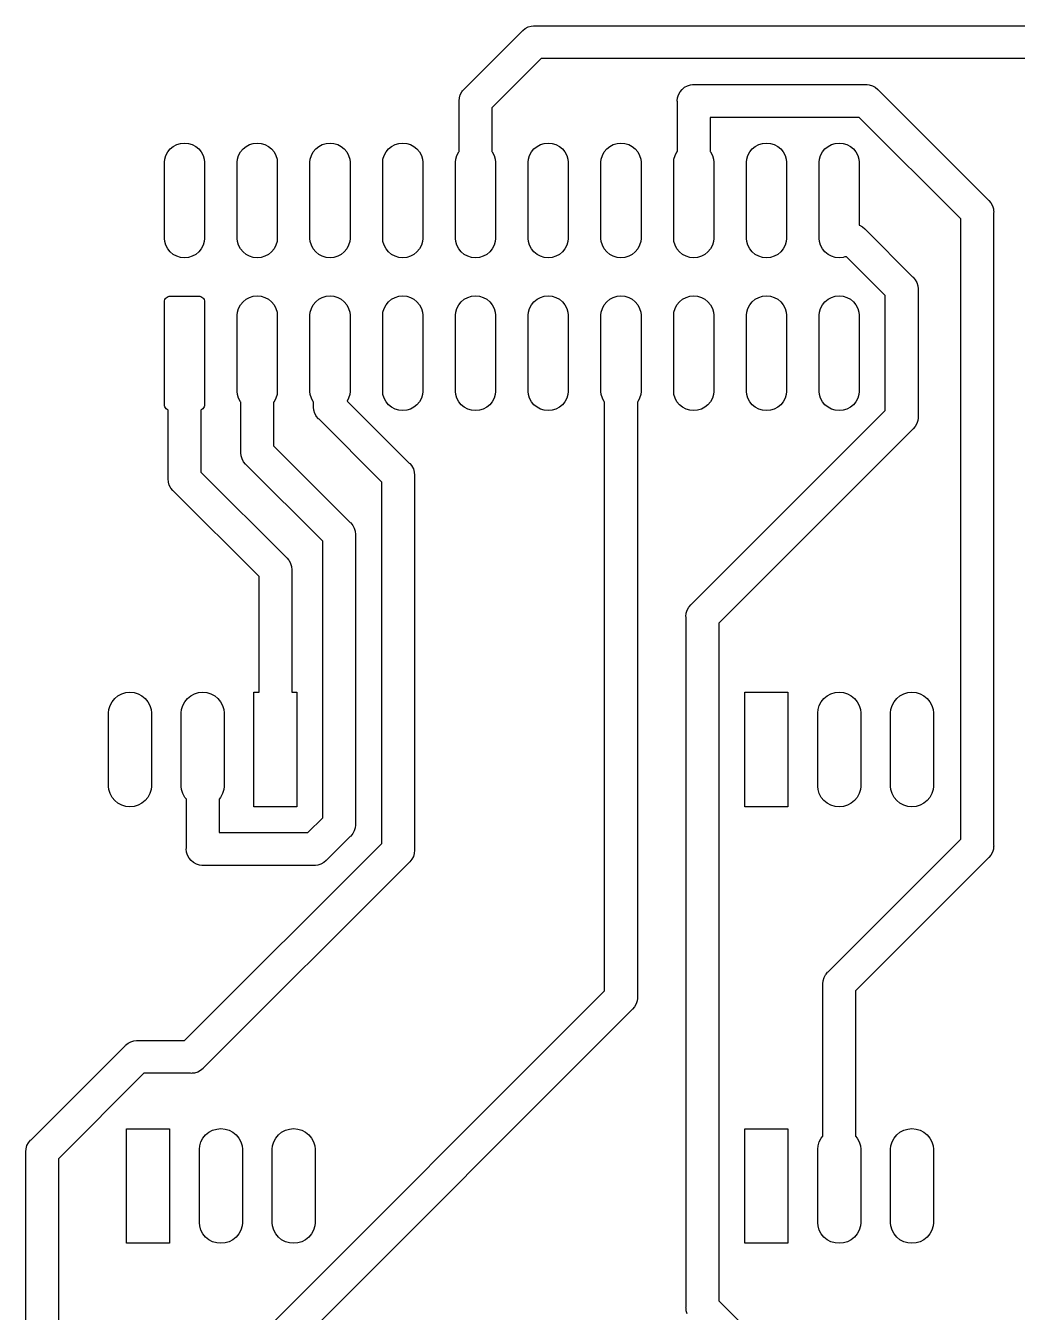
# Model space of a CAD drawing. Extents: x 0.31 to 6.77, y 0.22 to 4.01.
# Drawn here: x 0.307 to 1.67, y 2.076 to 3.845 of the extents above; entities that cross this region are included whole.
import ezdxf

# ---------------------------------------------------------------- set-up
doc = ezdxf.new("R2010")
doc.units = 0
doc.header["$MEASUREMENT"] = 0
doc.layers.add('BLACK', color=7, linetype='CONTINUOUS')

msp = doc.modelspace()

# ---------------------------------------------------------------- linework, layer by layer
at = {"layer": 'BLACK', "linetype": 'CONTINUOUS'}
for p, q in [((0.989171, 3.83779), (0.989875, 3.83864)), ((0.989875, 3.83864), (0.993301, 3.84146)), ((0.993301, 3.84146), (0.99721, 3.84355)), ((0.99721, 3.84355), (1.00145, 3.84483)), ((1.00145, 3.84483), (1.00476, 3.84516)), ((1.00476, 3.84516), (1.00586, 3.84527)), ((1.00476, 3.84516), (1.00476, 3.84516)), ((1.00586, 3.84527), (1.00697, 3.84516)), ((1.00697, 3.84516), (2.51803, 3.84516)), ((0.909872, 3.75849), (0.989171, 3.83779)), ((1.01518, 3.80016), (0.9475, 3.73248)), ((2.50982, 3.80016), (1.01518, 3.80016)), ((0.902826, 3.74621), (0.904112, 3.75045)), ((0.904112, 3.75045), (0.906201, 3.75436)), ((0.906201, 3.75436), (0.907226, 3.7556)), ((0.907226, 3.7556), (0.909013, 3.75778)), ((0.909013, 3.75778), (0.909872, 3.75849)), ((1.20283, 3.74621), (1.20411, 3.75045)), ((1.20411, 3.75045), (1.2062, 3.75436)), ((1.2062, 3.75436), (1.20901, 3.75778)), ((1.20901, 3.75778), (1.21244, 3.76059)), ((1.21244, 3.76059), (1.21635, 3.76268)), ((1.21635, 3.76268), (1.22059, 3.76397)), ((1.22059, 3.76397), (1.22349, 3.76426)), ((1.22349, 3.76426), (1.225, 3.7644)), ((1.225, 3.7644), (1.22611, 3.7643)), ((1.22611, 3.7643), (1.46083, 3.7643)), ((1.46083, 3.7643), (1.46193, 3.7644)), ((1.46193, 3.7644), (1.46344, 3.76426)), ((1.46344, 3.76426), (1.46634, 3.76397)), ((1.46634, 3.76397), (1.47059, 3.76268)), ((1.47059, 3.76268), (1.47449, 3.76059)), ((1.47449, 3.76059), (1.47792, 3.75778)), ((1.47792, 3.75778), (1.47862, 3.75692)), ((1.47862, 3.75692), (1.62986, 3.60569)), ((0.902391, 3.7418), (0.902826, 3.74621)), ((0.9025, 3.74069), (0.902391, 3.7418)), ((0.9025, 3.67232), (0.9025, 3.74069)), ((0.9475, 3.73248), (0.9475, 3.67232)), ((1.20239, 3.7418), (1.20283, 3.74621)), ((1.2025, 3.74069), (1.20239, 3.7418)), ((1.2025, 3.67232), (1.2025, 3.74069)), ((1.45261, 3.7193), (1.2475, 3.7193)), ((1.2475, 3.7193), (1.2475, 3.67232)), ((1.59223, 3.57968), (1.45261, 3.7193)), ((0.509615, 3.67932), (0.514403, 3.68188)), ((0.514403, 3.68188), (0.519597, 3.68346)), ((0.519597, 3.68346), (0.525, 3.68399)), ((0.525, 3.68399), (0.530402, 3.68346)), ((0.530402, 3.68346), (0.535597, 3.68188)), ((0.535597, 3.68188), (0.540385, 3.67932)), ((0.609615, 3.67932), (0.614403, 3.68188)), ((0.614403, 3.68188), (0.619597, 3.68346)), ((0.619597, 3.68346), (0.625, 3.68399)), ((0.625, 3.68399), (0.630402, 3.68346)), ((0.630402, 3.68346), (0.635597, 3.68188)), ((0.635597, 3.68188), (0.640385, 3.67932)), ((0.709615, 3.67932), (0.714403, 3.68188)), ((0.714403, 3.68188), (0.719597, 3.68346)), ((0.719597, 3.68346), (0.725, 3.68399)), ((0.725, 3.68399), (0.730402, 3.68346)), ((0.730402, 3.68346), (0.735597, 3.68188)), ((0.735597, 3.68188), (0.740385, 3.67932)), ((0.809615, 3.67932), (0.814403, 3.68188)), ((0.814403, 3.68188), (0.819597, 3.68346)), ((0.819597, 3.68346), (0.825, 3.68399)), ((0.825, 3.68399), (0.830402, 3.68346)), ((0.830402, 3.68346), (0.835597, 3.68188)), ((0.835597, 3.68188), (0.840385, 3.67932)), ((1.00961, 3.67932), (1.0144, 3.68188)), ((1.0144, 3.68188), (1.0196, 3.68346)), ((1.0196, 3.68346), (1.025, 3.68399)), ((1.025, 3.68399), (1.0304, 3.68346)), ((1.0304, 3.68346), (1.0356, 3.68188)), ((1.0356, 3.68188), (1.04039, 3.67932)), ((1.10961, 3.67932), (1.1144, 3.68188)), ((1.1144, 3.68188), (1.1196, 3.68346)), ((1.1196, 3.68346), (1.125, 3.68399)), ((1.125, 3.68399), (1.1304, 3.68346)), ((1.1304, 3.68346), (1.1356, 3.68188)), ((1.1356, 3.68188), (1.14039, 3.67932)), ((1.30961, 3.67932), (1.3144, 3.68188)), ((1.3144, 3.68188), (1.3196, 3.68346)), ((1.3196, 3.68346), (1.325, 3.68399)), ((1.325, 3.68399), (1.3304, 3.68346)), ((1.3304, 3.68346), (1.3356, 3.68188)), ((1.3356, 3.68188), (1.34039, 3.67932)), ((1.40961, 3.67932), (1.4144, 3.68188)), ((1.4144, 3.68188), (1.4196, 3.68346)), ((1.4196, 3.68346), (1.425, 3.68399)), ((1.425, 3.68399), (1.4304, 3.68346)), ((1.4304, 3.68346), (1.4356, 3.68188)), ((1.4356, 3.68188), (1.44039, 3.67932)), ((0.49784, 3.6617), (0.499416, 3.6669)), ((0.499416, 3.6669), (0.501975, 3.67168)), ((0.501975, 3.67168), (0.505419, 3.67588)), ((0.505419, 3.67588), (0.509615, 3.67932)), ((0.540385, 3.67932), (0.544581, 3.67588)), ((0.544581, 3.67588), (0.548025, 3.67168)), ((0.548025, 3.67168), (0.550584, 3.6669)), ((0.550584, 3.6669), (0.55216, 3.6617)), ((0.59784, 3.6617), (0.599416, 3.6669)), ((0.599416, 3.6669), (0.601975, 3.67168)), ((0.601975, 3.67168), (0.605419, 3.67588)), ((0.605419, 3.67588), (0.609615, 3.67932)), ((0.640385, 3.67932), (0.644581, 3.67588)), ((0.644581, 3.67588), (0.648025, 3.67168)), ((0.648025, 3.67168), (0.650584, 3.6669)), ((0.650584, 3.6669), (0.65216, 3.6617)), ((0.69784, 3.6617), (0.699416, 3.6669)), ((0.699416, 3.6669), (0.701975, 3.67168)), ((0.701975, 3.67168), (0.705419, 3.67588)), ((0.705419, 3.67588), (0.709615, 3.67932)), ((0.740385, 3.67932), (0.744581, 3.67588)), ((0.744581, 3.67588), (0.748025, 3.67168)), ((0.748025, 3.67168), (0.750584, 3.6669)), ((0.750584, 3.6669), (0.75216, 3.6617)), ((0.79784, 3.6617), (0.799416, 3.6669)), ((0.799416, 3.6669), (0.801975, 3.67168)), ((0.801975, 3.67168), (0.805419, 3.67588)), ((0.805419, 3.67588), (0.809615, 3.67932)), ((0.840385, 3.67932), (0.844581, 3.67588)), ((0.844581, 3.67588), (0.848025, 3.67168)), ((0.848025, 3.67168), (0.850584, 3.6669)), ((0.850584, 3.6669), (0.85216, 3.6617)), ((0.89784, 3.6617), (0.899416, 3.6669)), ((0.899416, 3.6669), (0.901975, 3.67168)), ((0.901975, 3.67168), (0.9025, 3.67232)), ((0.9475, 3.67232), (0.948025, 3.67168)), ((0.948025, 3.67168), (0.950584, 3.6669)), ((0.950584, 3.6669), (0.95216, 3.6617)), ((0.99784, 3.6617), (0.999416, 3.6669)), ((0.999416, 3.6669), (1.00197, 3.67168)), ((1.00197, 3.67168), (1.00542, 3.67588)), ((1.00542, 3.67588), (1.00961, 3.67932)), ((1.04039, 3.67932), (1.04458, 3.67588)), ((1.04458, 3.67588), (1.04803, 3.67168)), ((1.04803, 3.67168), (1.05058, 3.6669)), ((1.05058, 3.6669), (1.05216, 3.6617)), ((1.09784, 3.6617), (1.09942, 3.6669)), ((1.09942, 3.6669), (1.10197, 3.67168)), ((1.10197, 3.67168), (1.10542, 3.67588)), ((1.10542, 3.67588), (1.10961, 3.67932)), ((1.14039, 3.67932), (1.14458, 3.67588)), ((1.14458, 3.67588), (1.14803, 3.67168)), ((1.14803, 3.67168), (1.15058, 3.6669)), ((1.15058, 3.6669), (1.15216, 3.6617)), ((1.19784, 3.6617), (1.19942, 3.6669)), ((1.19942, 3.6669), (1.20197, 3.67168)), ((1.20197, 3.67168), (1.2025, 3.67232)), ((1.2475, 3.67232), (1.24803, 3.67168)), ((1.24803, 3.67168), (1.25058, 3.6669)), ((1.25058, 3.6669), (1.25216, 3.6617)), ((1.29784, 3.6617), (1.29942, 3.6669)), ((1.29942, 3.6669), (1.30197, 3.67168)), ((1.30197, 3.67168), (1.30542, 3.67588)), ((1.30542, 3.67588), (1.30961, 3.67932)), ((1.34039, 3.67932), (1.34458, 3.67588)), ((1.34458, 3.67588), (1.34803, 3.67168)), ((1.34803, 3.67168), (1.35058, 3.6669)), ((1.35058, 3.6669), (1.35216, 3.6617)), ((1.39784, 3.6617), (1.39942, 3.6669)), ((1.39942, 3.6669), (1.40197, 3.67168)), ((1.40197, 3.67168), (1.40542, 3.67588)), ((1.40542, 3.67588), (1.40961, 3.67932)), ((1.44039, 3.67932), (1.44458, 3.67588)), ((1.44458, 3.67588), (1.44803, 3.67168)), ((1.44803, 3.67168), (1.45058, 3.6669)), ((1.45058, 3.6669), (1.45216, 3.6617)), ((0.497441, 3.65765), (0.49784, 3.6617)), ((0.497441, 3.55258), (0.497441, 3.65765)), ((0.55216, 3.6617), (0.552559, 3.65765)), ((0.552559, 3.65765), (0.552559, 3.55258)), ((0.597441, 3.65765), (0.59784, 3.6617)), ((0.597441, 3.55258), (0.597441, 3.65765)), ((0.65216, 3.6617), (0.652559, 3.65765)), ((0.652559, 3.65765), (0.652559, 3.55258)), ((0.697441, 3.65765), (0.69784, 3.6617)), ((0.697441, 3.55258), (0.697441, 3.65765)), ((0.75216, 3.6617), (0.752559, 3.65765)), ((0.752559, 3.65765), (0.752559, 3.55258)), ((0.797441, 3.65765), (0.79784, 3.6617)), ((0.797441, 3.55258), (0.797441, 3.65765)), ((0.85216, 3.6617), (0.852559, 3.65765)), ((0.852559, 3.65765), (0.852559, 3.55258)), ((0.897441, 3.65765), (0.89784, 3.6617)), ((0.897441, 3.55258), (0.897441, 3.65765)), ((0.95216, 3.6617), (0.952559, 3.65765)), ((0.952559, 3.65765), (0.952559, 3.55258)), ((0.997441, 3.65765), (0.99784, 3.6617)), ((0.997441, 3.55258), (0.997441, 3.65765)), ((1.05216, 3.6617), (1.05256, 3.65765)), ((1.05256, 3.65765), (1.05256, 3.55258)), ((1.09744, 3.65765), (1.09784, 3.6617)), ((1.09744, 3.55258), (1.09744, 3.65765)), ((1.15216, 3.6617), (1.15256, 3.65765)), ((1.15256, 3.65765), (1.15256, 3.55258)), ((1.19744, 3.65765), (1.19784, 3.6617)), ((1.19744, 3.55258), (1.19744, 3.65765)), ((1.25216, 3.6617), (1.25256, 3.65765)), ((1.25256, 3.65765), (1.25256, 3.55258)), ((1.29744, 3.65765), (1.29784, 3.6617)), ((1.29744, 3.55258), (1.29744, 3.65765)), ((1.35216, 3.6617), (1.35256, 3.65765)), ((1.35256, 3.65765), (1.35256, 3.55258)), ((1.39744, 3.65765), (1.39784, 3.6617)), ((1.39744, 3.55258), (1.39744, 3.65765)), ((1.45216, 3.6617), (1.45256, 3.65765)), ((1.45256, 3.65765), (1.45256, 3.57099)), ((1.62986, 3.60569), (1.63072, 3.60498)), ((1.63072, 3.60498), (1.63353, 3.60156)), ((1.63353, 3.60156), (1.63562, 3.59765)), ((1.63562, 3.59765), (1.63691, 3.59341)), ((1.63691, 3.59341), (1.63713, 3.59117)), ((1.63713, 3.59117), (1.63734, 3.589)), ((1.59223, 2.72684), (1.59223, 3.57968)), ((1.63734, 3.589), (1.63723, 3.58789)), ((1.63723, 3.58789), (1.63723, 2.71862)), ((1.45256, 3.57099), (1.45291, 3.57089)), ((1.45291, 3.57089), (1.45682, 3.5688)), ((1.45682, 3.5688), (1.46025, 3.56599)), ((1.46025, 3.56599), (1.46095, 3.56513)), ((1.46095, 3.56513), (1.52595, 3.50013)), ((0.49784, 3.54853), (0.497441, 3.55258)), ((0.499416, 3.54334), (0.49784, 3.54853)), ((0.501975, 3.53855), (0.499416, 3.54334)), ((0.505419, 3.53436), (0.501975, 3.53855)), ((0.548025, 3.53855), (0.544581, 3.53436)), ((0.550584, 3.54334), (0.548025, 3.53855)), ((0.55216, 3.54853), (0.550584, 3.54334)), ((0.552559, 3.55258), (0.55216, 3.54853)), ((0.59784, 3.54853), (0.597441, 3.55258)), ((0.599416, 3.54334), (0.59784, 3.54853)), ((0.601975, 3.53855), (0.599416, 3.54334)), ((0.605419, 3.53436), (0.601975, 3.53855)), ((0.648025, 3.53855), (0.644581, 3.53436)), ((0.650584, 3.54334), (0.648025, 3.53855)), ((0.65216, 3.54853), (0.650584, 3.54334)), ((0.652559, 3.55258), (0.65216, 3.54853)), ((0.69784, 3.54853), (0.697441, 3.55258)), ((0.699416, 3.54334), (0.69784, 3.54853)), ((0.701975, 3.53855), (0.699416, 3.54334)), ((0.705419, 3.53436), (0.701975, 3.53855)), ((0.748025, 3.53855), (0.744581, 3.53436)), ((0.750584, 3.54334), (0.748025, 3.53855)), ((0.75216, 3.54853), (0.750584, 3.54334)), ((0.752559, 3.55258), (0.75216, 3.54853)), ((0.79784, 3.54853), (0.797441, 3.55258)), ((0.799416, 3.54334), (0.79784, 3.54853)), ((0.801975, 3.53855), (0.799416, 3.54334)), ((0.805419, 3.53436), (0.801975, 3.53855)), ((0.848025, 3.53855), (0.844581, 3.53436)), ((0.850584, 3.54334), (0.848025, 3.53855)), ((0.85216, 3.54853), (0.850584, 3.54334)), ((0.852559, 3.55258), (0.85216, 3.54853)), ((0.89784, 3.54853), (0.897441, 3.55258)), ((0.899416, 3.54334), (0.89784, 3.54853)), ((0.901975, 3.53855), (0.899416, 3.54334)), ((0.905419, 3.53436), (0.901975, 3.53855)), ((0.948025, 3.53855), (0.944581, 3.53436)), ((0.950584, 3.54334), (0.948025, 3.53855)), ((0.95216, 3.54853), (0.950584, 3.54334)), ((0.952559, 3.55258), (0.95216, 3.54853)), ((0.99784, 3.54853), (0.997441, 3.55258)), ((0.999416, 3.54334), (0.99784, 3.54853)), ((1.00197, 3.53855), (0.999416, 3.54334)), ((1.00542, 3.53436), (1.00197, 3.53855)), ((1.04803, 3.53855), (1.04458, 3.53436)), ((1.05058, 3.54334), (1.04803, 3.53855)), ((1.05216, 3.54853), (1.05058, 3.54334)), ((1.05256, 3.55258), (1.05216, 3.54853)), ((1.09784, 3.54853), (1.09744, 3.55258)), ((1.09942, 3.54334), (1.09784, 3.54853)), ((1.10197, 3.53855), (1.09942, 3.54334)), ((1.10542, 3.53436), (1.10197, 3.53855)), ((1.14803, 3.53855), (1.14458, 3.53436)), ((1.15058, 3.54334), (1.14803, 3.53855)), ((1.15216, 3.54853), (1.15058, 3.54334)), ((1.15256, 3.55258), (1.15216, 3.54853)), ((1.19784, 3.54853), (1.19744, 3.55258)), ((1.19942, 3.54334), (1.19784, 3.54853)), ((1.20197, 3.53855), (1.19942, 3.54334)), ((1.20542, 3.53436), (1.20197, 3.53855)), ((1.24803, 3.53855), (1.24458, 3.53436)), ((1.25058, 3.54334), (1.24803, 3.53855)), ((1.25216, 3.54853), (1.25058, 3.54334)), ((1.25256, 3.55258), (1.25216, 3.54853)), ((1.29784, 3.54853), (1.29744, 3.55258)), ((1.29942, 3.54334), (1.29784, 3.54853)), ((1.30197, 3.53855), (1.29942, 3.54334)), ((1.30542, 3.53436), (1.30197, 3.53855)), ((1.34803, 3.53855), (1.34458, 3.53436)), ((1.35058, 3.54334), (1.34803, 3.53855)), ((1.35216, 3.54853), (1.35058, 3.54334)), ((1.35256, 3.55258), (1.35216, 3.54853)), ((1.39784, 3.54853), (1.39744, 3.55258)), ((1.39942, 3.54334), (1.39784, 3.54853)), ((1.40197, 3.53855), (1.39942, 3.54334)), ((1.40542, 3.53436), (1.40197, 3.53855)), ((0.509615, 3.53091), (0.505419, 3.53436)), ((0.514403, 3.52835), (0.509615, 3.53091)), ((0.519598, 3.52678), (0.514403, 3.52835)), ((0.525, 3.52624), (0.519598, 3.52678)), ((0.530403, 3.52678), (0.525, 3.52624)), ((0.535597, 3.52835), (0.530403, 3.52678)), ((0.540385, 3.53091), (0.535597, 3.52835)), ((0.544581, 3.53436), (0.540385, 3.53091)), ((0.609615, 3.53091), (0.605419, 3.53436)), ((0.614403, 3.52835), (0.609615, 3.53091)), ((0.619598, 3.52678), (0.614403, 3.52835)), ((0.625, 3.52624), (0.619598, 3.52678)), ((0.630403, 3.52678), (0.625, 3.52624)), ((0.635597, 3.52835), (0.630403, 3.52678)), ((0.640385, 3.53091), (0.635597, 3.52835)), ((0.644581, 3.53436), (0.640385, 3.53091)), ((0.709615, 3.53091), (0.705419, 3.53436)), ((0.714403, 3.52835), (0.709615, 3.53091)), ((0.719598, 3.52678), (0.714403, 3.52835)), ((0.725, 3.52624), (0.719598, 3.52678)), ((0.730403, 3.52678), (0.725, 3.52624)), ((0.735597, 3.52835), (0.730403, 3.52678)), ((0.740385, 3.53091), (0.735597, 3.52835)), ((0.744581, 3.53436), (0.740385, 3.53091)), ((0.809615, 3.53091), (0.805419, 3.53436)), ((0.814403, 3.52835), (0.809615, 3.53091)), ((0.819598, 3.52678), (0.814403, 3.52835)), ((0.825, 3.52624), (0.819598, 3.52678)), ((0.830403, 3.52678), (0.825, 3.52624)), ((0.835597, 3.52835), (0.830403, 3.52678)), ((0.840385, 3.53091), (0.835597, 3.52835)), ((0.844581, 3.53436), (0.840385, 3.53091)), ((0.909615, 3.53091), (0.905419, 3.53436)), ((0.914403, 3.52835), (0.909615, 3.53091)), ((0.919598, 3.52678), (0.914403, 3.52835)), ((0.925, 3.52624), (0.919598, 3.52678)), ((0.930403, 3.52678), (0.925, 3.52624)), ((0.935597, 3.52835), (0.930403, 3.52678)), ((0.940385, 3.53091), (0.935597, 3.52835)), ((0.944581, 3.53436), (0.940385, 3.53091)), ((1.00961, 3.53091), (1.00542, 3.53436)), ((1.0144, 3.52835), (1.00961, 3.53091)), ((1.0196, 3.52678), (1.0144, 3.52835)), ((1.025, 3.52624), (1.0196, 3.52678)), ((1.0304, 3.52678), (1.025, 3.52624)), ((1.0356, 3.52835), (1.0304, 3.52678)), ((1.04039, 3.53091), (1.0356, 3.52835)), ((1.04458, 3.53436), (1.04039, 3.53091)), ((1.10961, 3.53091), (1.10542, 3.53436)), ((1.1144, 3.52835), (1.10961, 3.53091)), ((1.1196, 3.52678), (1.1144, 3.52835)), ((1.125, 3.52624), (1.1196, 3.52678)), ((1.1304, 3.52678), (1.125, 3.52624)), ((1.1356, 3.52835), (1.1304, 3.52678)), ((1.14039, 3.53091), (1.1356, 3.52835)), ((1.14458, 3.53436), (1.14039, 3.53091)), ((1.20961, 3.53091), (1.20542, 3.53436)), ((1.2144, 3.52835), (1.20961, 3.53091)), ((1.2196, 3.52678), (1.2144, 3.52835)), ((1.225, 3.52624), (1.2196, 3.52678)), ((1.2304, 3.52678), (1.225, 3.52624)), ((1.2356, 3.52835), (1.2304, 3.52678)), ((1.24039, 3.53091), (1.2356, 3.52835)), ((1.24458, 3.53436), (1.24039, 3.53091)), ((1.30961, 3.53091), (1.30542, 3.53436)), ((1.3144, 3.52835), (1.30961, 3.53091)), ((1.3196, 3.52678), (1.3144, 3.52835)), ((1.325, 3.52624), (1.3196, 3.52678)), ((1.3304, 3.52678), (1.325, 3.52624)), ((1.3356, 3.52835), (1.3304, 3.52678)), ((1.34039, 3.53091), (1.3356, 3.52835)), ((1.34458, 3.53436), (1.34039, 3.53091)), ((1.40961, 3.53091), (1.40542, 3.53436)), ((1.4144, 3.52835), (1.40961, 3.53091)), ((1.4196, 3.52678), (1.4144, 3.52835)), ((1.425, 3.52624), (1.4196, 3.52678)), ((1.4304, 3.52678), (1.425, 3.52624)), ((1.43279, 3.5275), (1.4304, 3.52678)), ((1.43494, 3.5275), (1.43279, 3.5275)), ((1.48832, 3.47412), (1.43494, 3.5275)), ((1.52595, 3.50013), (1.52681, 3.49942)), ((1.52681, 3.49942), (1.52962, 3.496)), ((1.52962, 3.496), (1.53171, 3.49209)), ((1.53171, 3.49209), (1.533, 3.48785)), ((1.533, 3.48785), (1.53343, 3.48344)), ((0.497597, 3.4671), (0.498058, 3.46862)), ((0.498058, 3.46862), (0.498806, 3.47002)), ((0.498806, 3.47002), (0.499814, 3.47125)), ((0.499814, 3.47125), (0.501042, 3.47226)), ((0.501042, 3.47226), (0.502443, 3.47301)), ((0.502443, 3.47301), (0.503963, 3.47347)), ((0.503963, 3.47347), (0.505543, 3.47362)), ((0.505543, 3.47362), (0.544457, 3.47362)), ((0.544457, 3.47362), (0.546037, 3.47347)), ((0.546037, 3.47347), (0.547557, 3.47301)), ((0.547557, 3.47301), (0.548958, 3.47226)), ((0.548958, 3.47226), (0.550186, 3.47125)), ((0.550186, 3.47125), (0.551194, 3.47002)), ((0.551194, 3.47002), (0.551942, 3.46862)), ((0.551942, 3.46862), (0.552403, 3.4671)), ((0.605419, 3.46564), (0.609615, 3.46909)), ((0.609615, 3.46909), (0.614403, 3.47165)), ((0.614403, 3.47165), (0.619597, 3.47322)), ((0.619597, 3.47322), (0.625, 3.47376)), ((0.625, 3.47376), (0.630402, 3.47322)), ((0.630402, 3.47322), (0.635597, 3.47165)), ((0.635597, 3.47165), (0.640385, 3.46909)), ((0.640385, 3.46909), (0.644581, 3.46564)), ((0.705419, 3.46564), (0.709615, 3.46909)), ((0.709615, 3.46909), (0.714403, 3.47165)), ((0.714403, 3.47165), (0.719597, 3.47322)), ((0.719597, 3.47322), (0.725, 3.47376)), ((0.725, 3.47376), (0.730402, 3.47322)), ((0.730402, 3.47322), (0.735597, 3.47165)), ((0.735597, 3.47165), (0.740385, 3.46909)), ((0.740385, 3.46909), (0.744581, 3.46564)), ((0.805419, 3.46564), (0.809615, 3.46909)), ((0.809615, 3.46909), (0.814403, 3.47165)), ((0.814403, 3.47165), (0.819597, 3.47322)), ((0.819597, 3.47322), (0.825, 3.47376)), ((0.825, 3.47376), (0.830402, 3.47322)), ((0.830402, 3.47322), (0.835597, 3.47165)), ((0.835597, 3.47165), (0.840385, 3.46909)), ((0.840385, 3.46909), (0.844581, 3.46564)), ((0.905419, 3.46564), (0.909615, 3.46909)), ((0.909615, 3.46909), (0.914403, 3.47165)), ((0.914403, 3.47165), (0.919597, 3.47322)), ((0.919597, 3.47322), (0.925, 3.47376)), ((0.925, 3.47376), (0.930402, 3.47322)), ((0.930402, 3.47322), (0.935597, 3.47165)), ((0.935597, 3.47165), (0.940385, 3.46909)), ((0.940385, 3.46909), (0.944581, 3.46564)), ((1.00542, 3.46564), (1.00961, 3.46909)), ((1.00961, 3.46909), (1.0144, 3.47165)), ((1.0144, 3.47165), (1.0196, 3.47322)), ((1.0196, 3.47322), (1.025, 3.47376)), ((1.025, 3.47376), (1.0304, 3.47322)), ((1.0304, 3.47322), (1.0356, 3.47165)), ((1.0356, 3.47165), (1.04039, 3.46909)), ((1.04039, 3.46909), (1.04458, 3.46564)), ((1.10542, 3.46564), (1.10961, 3.46909)), ((1.10961, 3.46909), (1.1144, 3.47165)), ((1.1144, 3.47165), (1.1196, 3.47322)), ((1.1196, 3.47322), (1.125, 3.47376)), ((1.125, 3.47376), (1.1304, 3.47322)), ((1.1304, 3.47322), (1.1356, 3.47165)), ((1.1356, 3.47165), (1.14039, 3.46909)), ((1.14039, 3.46909), (1.14458, 3.46564)), ((1.20542, 3.46564), (1.20961, 3.46909)), ((1.20961, 3.46909), (1.2144, 3.47165)), ((1.2144, 3.47165), (1.2196, 3.47322)), ((1.2196, 3.47322), (1.225, 3.47376)), ((1.225, 3.47376), (1.2304, 3.47322)), ((1.2304, 3.47322), (1.2356, 3.47165)), ((1.2356, 3.47165), (1.24039, 3.46909)), ((1.24039, 3.46909), (1.24458, 3.46564)), ((1.30542, 3.46564), (1.30961, 3.46909)), ((1.30961, 3.46909), (1.3144, 3.47165)), ((1.3144, 3.47165), (1.3196, 3.47322)), ((1.3196, 3.47322), (1.325, 3.47376)), ((1.325, 3.47376), (1.3304, 3.47322)), ((1.3304, 3.47322), (1.3356, 3.47165)), ((1.3356, 3.47165), (1.34039, 3.46909)), ((1.34039, 3.46909), (1.34458, 3.46564)), ((1.40542, 3.46564), (1.40961, 3.46909)), ((1.40961, 3.46909), (1.4144, 3.47165)), ((1.4144, 3.47165), (1.4196, 3.47322)), ((1.4196, 3.47322), (1.425, 3.47376)), ((1.425, 3.47376), (1.4304, 3.47322)), ((1.4304, 3.47322), (1.4356, 3.47165)), ((1.4356, 3.47165), (1.44039, 3.46909)), ((1.44039, 3.46909), (1.44458, 3.46564)), ((1.48832, 3.31633), (1.48832, 3.47412)), ((1.53343, 3.48344), (1.53332, 3.48233)), ((1.53332, 3.48233), (1.53332, 3.30811)), ((0.497441, 3.46552), (0.497597, 3.4671)), ((0.497441, 3.32424), (0.497441, 3.46552)), ((0.552403, 3.4671), (0.552559, 3.46552)), ((0.552559, 3.46552), (0.552559, 3.32424)), ((0.597441, 3.44742), (0.59784, 3.45147)), ((0.59784, 3.45147), (0.599416, 3.45666)), ((0.599416, 3.45666), (0.601975, 3.46145)), ((0.601975, 3.46145), (0.605419, 3.46564)), ((0.644581, 3.46564), (0.648025, 3.46145)), ((0.648025, 3.46145), (0.650584, 3.45666)), ((0.650584, 3.45666), (0.65216, 3.45147)), ((0.65216, 3.45147), (0.652559, 3.44742)), ((0.697441, 3.44742), (0.69784, 3.45147)), ((0.69784, 3.45147), (0.699416, 3.45666)), ((0.699416, 3.45666), (0.701975, 3.46145)), ((0.701975, 3.46145), (0.705419, 3.46564)), ((0.744581, 3.46564), (0.748025, 3.46145)), ((0.748025, 3.46145), (0.750584, 3.45666)), ((0.750584, 3.45666), (0.75216, 3.45147)), ((0.75216, 3.45147), (0.752559, 3.44742)), ((0.797441, 3.44742), (0.79784, 3.45147)), ((0.79784, 3.45147), (0.799416, 3.45666)), ((0.799416, 3.45666), (0.801975, 3.46145)), ((0.801975, 3.46145), (0.805419, 3.46564)), ((0.844581, 3.46564), (0.848025, 3.46145)), ((0.848025, 3.46145), (0.850584, 3.45666)), ((0.850584, 3.45666), (0.85216, 3.45147)), ((0.85216, 3.45147), (0.852559, 3.44742)), ((0.897441, 3.44742), (0.89784, 3.45147)), ((0.89784, 3.45147), (0.899416, 3.45666)), ((0.899416, 3.45666), (0.901975, 3.46145)), ((0.901975, 3.46145), (0.905419, 3.46564)), ((0.944581, 3.46564), (0.948025, 3.46145)), ((0.948025, 3.46145), (0.950584, 3.45666)), ((0.950584, 3.45666), (0.95216, 3.45147)), ((0.95216, 3.45147), (0.952559, 3.44742)), ((0.997441, 3.44742), (0.99784, 3.45147)), ((0.99784, 3.45147), (0.999416, 3.45666)), ((0.999416, 3.45666), (1.00197, 3.46145)), ((1.00197, 3.46145), (1.00542, 3.46564)), ((1.04458, 3.46564), (1.04803, 3.46145)), ((1.04803, 3.46145), (1.05058, 3.45666)), ((1.05058, 3.45666), (1.05216, 3.45147)), ((1.05216, 3.45147), (1.05256, 3.44742)), ((1.09744, 3.44742), (1.09784, 3.45147)), ((1.09784, 3.45147), (1.09942, 3.45666)), ((1.09942, 3.45666), (1.10197, 3.46145)), ((1.10197, 3.46145), (1.10542, 3.46564)), ((1.14458, 3.46564), (1.14803, 3.46145)), ((1.14803, 3.46145), (1.15058, 3.45666)), ((1.15058, 3.45666), (1.15216, 3.45147)), ((1.15216, 3.45147), (1.15256, 3.44742)), ((1.19744, 3.44742), (1.19784, 3.45147)), ((1.19784, 3.45147), (1.19942, 3.45666)), ((1.19942, 3.45666), (1.20197, 3.46145)), ((1.20197, 3.46145), (1.20542, 3.46564)), ((1.24458, 3.46564), (1.24803, 3.46145)), ((1.24803, 3.46145), (1.25058, 3.45666)), ((1.25058, 3.45666), (1.25216, 3.45147)), ((1.25216, 3.45147), (1.25256, 3.44742)), ((1.29744, 3.44742), (1.29784, 3.45147)), ((1.29784, 3.45147), (1.29942, 3.45666)), ((1.29942, 3.45666), (1.30197, 3.46145)), ((1.30197, 3.46145), (1.30542, 3.46564)), ((1.34458, 3.46564), (1.34803, 3.46145)), ((1.34803, 3.46145), (1.35058, 3.45666)), ((1.35058, 3.45666), (1.35216, 3.45147)), ((1.35216, 3.45147), (1.35256, 3.44742)), ((1.39744, 3.44742), (1.39784, 3.45147)), ((1.39784, 3.45147), (1.39942, 3.45666)), ((1.39942, 3.45666), (1.40197, 3.46145)), ((1.40197, 3.46145), (1.40542, 3.46564)), ((1.44458, 3.46564), (1.44803, 3.46145)), ((1.44803, 3.46145), (1.45058, 3.45666)), ((1.45058, 3.45666), (1.45216, 3.45147)), ((1.45216, 3.45147), (1.45256, 3.44742)), ((0.597441, 3.34235), (0.597441, 3.44742)), ((0.652559, 3.44742), (0.652559, 3.34235)), ((0.697441, 3.34235), (0.697441, 3.44742)), ((0.752559, 3.44742), (0.752559, 3.34235)), ((0.797441, 3.34235), (0.797441, 3.44742)), ((0.852559, 3.44742), (0.852559, 3.34235)), ((0.897441, 3.34235), (0.897441, 3.44742)), ((0.952559, 3.44742), (0.952559, 3.34235)), ((0.997441, 3.34235), (0.997441, 3.44742)), ((1.05256, 3.44742), (1.05256, 3.34235)), ((1.09744, 3.34235), (1.09744, 3.44742)), ((1.15256, 3.44742), (1.15256, 3.34235)), ((1.19744, 3.34235), (1.19744, 3.44742)), ((1.25256, 3.44742), (1.25256, 3.34235)), ((1.29744, 3.34235), (1.29744, 3.44742)), ((1.35256, 3.44742), (1.35256, 3.34235)), ((1.39744, 3.34235), (1.39744, 3.44742)), ((1.45256, 3.44742), (1.45256, 3.34235)), ((0.59784, 3.3383), (0.597441, 3.34235)), ((0.599416, 3.3331), (0.59784, 3.3383)), ((0.601975, 3.32832), (0.599416, 3.3331)), ((0.6025, 3.32768), (0.601975, 3.32832)), ((0.6025, 3.25931), (0.6025, 3.32768)), ((0.648025, 3.32832), (0.6475, 3.32768)), ((0.6475, 3.32768), (0.6475, 3.26752)), ((0.650584, 3.3331), (0.648025, 3.32832)), ((0.65216, 3.3383), (0.650584, 3.3331)), ((0.652559, 3.34235), (0.65216, 3.3383)), ((0.69784, 3.3383), (0.697441, 3.34235)), ((0.699416, 3.3331), (0.69784, 3.3383)), ((0.701975, 3.32832), (0.699416, 3.3331)), ((0.7025, 3.32768), (0.701975, 3.32832)), ((0.7025, 3.32205), (0.7025, 3.32768)), ((0.750584, 3.3331), (0.748521, 3.32924)), ((0.748521, 3.32924), (0.833872, 3.24389)), ((0.75216, 3.3383), (0.750584, 3.3331)), ((0.752559, 3.34235), (0.75216, 3.3383)), ((0.79784, 3.3383), (0.797441, 3.34235)), ((0.799416, 3.3331), (0.79784, 3.3383)), ((0.801975, 3.32832), (0.799416, 3.3331)), ((0.805419, 3.32412), (0.801975, 3.32832)), ((0.848025, 3.32832), (0.844581, 3.32412)), ((0.850584, 3.3331), (0.848025, 3.32832)), ((0.85216, 3.3383), (0.850584, 3.3331)), ((0.852559, 3.34235), (0.85216, 3.3383)), ((0.89784, 3.3383), (0.897441, 3.34235)), ((0.899416, 3.3331), (0.89784, 3.3383)), ((0.901975, 3.32832), (0.899416, 3.3331)), ((0.905419, 3.32412), (0.901975, 3.32832)), ((0.948025, 3.32832), (0.944581, 3.32412)), ((0.950584, 3.3331), (0.948025, 3.32832)), ((0.95216, 3.3383), (0.950584, 3.3331)), ((0.952559, 3.34235), (0.95216, 3.3383)), ((0.99784, 3.3383), (0.997441, 3.34235)), ((0.999416, 3.3331), (0.99784, 3.3383)), ((1.00197, 3.32832), (0.999416, 3.3331)), ((1.00542, 3.32412), (1.00197, 3.32832)), ((1.04803, 3.32832), (1.04458, 3.32412)), ((1.05058, 3.3331), (1.04803, 3.32832)), ((1.05216, 3.3383), (1.05058, 3.3331)), ((1.05256, 3.34235), (1.05216, 3.3383)), ((1.09784, 3.3383), (1.09744, 3.34235)), ((1.09942, 3.3331), (1.09784, 3.3383)), ((1.10197, 3.32832), (1.09942, 3.3331)), ((1.1025, 3.32768), (1.10197, 3.32832)), ((1.1025, 2.51825), (1.1025, 3.32768)), ((1.14803, 3.32832), (1.1475, 3.32768)), ((1.1475, 3.32768), (1.1475, 2.51003)), ((1.15058, 3.3331), (1.14803, 3.32832)), ((1.15216, 3.3383), (1.15058, 3.3331)), ((1.15256, 3.34235), (1.15216, 3.3383)), ((1.19784, 3.3383), (1.19744, 3.34235)), ((1.19942, 3.3331), (1.19784, 3.3383)), ((1.20197, 3.32832), (1.19942, 3.3331)), ((1.20542, 3.32412), (1.20197, 3.32832)), ((1.24803, 3.32832), (1.24458, 3.32412)), ((1.25058, 3.3331), (1.24803, 3.32832)), ((1.25216, 3.3383), (1.25058, 3.3331)), ((1.25256, 3.34235), (1.25216, 3.3383)), ((1.29784, 3.3383), (1.29744, 3.34235)), ((1.29942, 3.3331), (1.29784, 3.3383)), ((1.30197, 3.32832), (1.29942, 3.3331)), ((1.30542, 3.32412), (1.30197, 3.32832)), ((1.34803, 3.32832), (1.34458, 3.32412)), ((1.35058, 3.3331), (1.34803, 3.32832)), ((1.35216, 3.3383), (1.35058, 3.3331)), ((1.35256, 3.34235), (1.35216, 3.3383)), ((1.39784, 3.3383), (1.39744, 3.34235)), ((1.39942, 3.3331), (1.39784, 3.3383)), ((1.40197, 3.32832), (1.39942, 3.3331)), ((1.40542, 3.32412), (1.40197, 3.32832)), ((1.44803, 3.32832), (1.44458, 3.32412)), ((1.45058, 3.3331), (1.44803, 3.32832)), ((1.45216, 3.3383), (1.45058, 3.3331)), ((1.45256, 3.34235), (1.45216, 3.3383)), ((0.497597, 3.32266), (0.497441, 3.32424)), ((0.498058, 3.32114), (0.497597, 3.32266)), ((0.498806, 3.31974), (0.498058, 3.32114)), ((0.499814, 3.31851), (0.498806, 3.31974)), ((0.501042, 3.31751), (0.499814, 3.31851)), ((0.502443, 3.31676), (0.501042, 3.31751)), ((0.5025, 3.31674), (0.502443, 3.31676)), ((0.5025, 3.22331), (0.5025, 3.31674)), ((0.547557, 3.31676), (0.5475, 3.31674)), ((0.5475, 3.31674), (0.5475, 3.23152)), ((0.548958, 3.31751), (0.547557, 3.31676)), ((0.550186, 3.31851), (0.548958, 3.31751)), ((0.551194, 3.31974), (0.550186, 3.31851)), ((0.551942, 3.32114), (0.551194, 3.31974)), ((0.552403, 3.32266), (0.551942, 3.32114)), ((0.552559, 3.32424), (0.552403, 3.32266)), ((0.702391, 3.32094), (0.7025, 3.32205)), ((0.702826, 3.31653), (0.702391, 3.32094)), ((0.704112, 3.31229), (0.702826, 3.31653)), ((0.705945, 3.30886), (0.704112, 3.31229)), ((0.706201, 3.30838), (0.705945, 3.30886)), ((0.709013, 3.30496), (0.706201, 3.30838)), ((0.809615, 3.32068), (0.805419, 3.32412)), ((0.814403, 3.31812), (0.809615, 3.32068)), ((0.819598, 3.31654), (0.814403, 3.31812)), ((0.825, 3.31601), (0.819598, 3.31654)), ((0.830403, 3.31654), (0.825, 3.31601)), ((0.835597, 3.31812), (0.830403, 3.31654)), ((0.840385, 3.32068), (0.835597, 3.31812)), ((0.844581, 3.32412), (0.840385, 3.32068)), ((0.909615, 3.32068), (0.905419, 3.32412)), ((0.914403, 3.31812), (0.909615, 3.32068)), ((0.919598, 3.31654), (0.914403, 3.31812)), ((0.925, 3.31601), (0.919598, 3.31654)), ((0.930403, 3.31654), (0.925, 3.31601)), ((0.935597, 3.31812), (0.930403, 3.31654)), ((0.940385, 3.32068), (0.935597, 3.31812)), ((0.944581, 3.32412), (0.940385, 3.32068)), ((1.00961, 3.32068), (1.00542, 3.32412)), ((1.0144, 3.31812), (1.00961, 3.32068)), ((1.0196, 3.31654), (1.0144, 3.31812)), ((1.025, 3.31601), (1.0196, 3.31654)), ((1.0304, 3.31654), (1.025, 3.31601)), ((1.0356, 3.31812), (1.0304, 3.31654)), ((1.04039, 3.32068), (1.0356, 3.31812)), ((1.04458, 3.32412), (1.04039, 3.32068)), ((1.20961, 3.32068), (1.20542, 3.32412)), ((1.2144, 3.31812), (1.20961, 3.32068)), ((1.2196, 3.31654), (1.2144, 3.31812)), ((1.225, 3.31601), (1.2196, 3.31654)), ((1.22177, 3.04977), (1.48832, 3.31633)), ((1.2304, 3.31654), (1.225, 3.31601)), ((1.2356, 3.31812), (1.2304, 3.31654)), ((1.24039, 3.32068), (1.2356, 3.31812)), ((1.24458, 3.32412), (1.24039, 3.32068)), ((1.30961, 3.32068), (1.30542, 3.32412)), ((1.3144, 3.31812), (1.30961, 3.32068)), ((1.3196, 3.31654), (1.3144, 3.31812)), ((1.325, 3.31601), (1.3196, 3.31654)), ((1.3304, 3.31654), (1.325, 3.31601)), ((1.3356, 3.31812), (1.3304, 3.31654)), ((1.34039, 3.32068), (1.3356, 3.31812)), ((1.34458, 3.32412), (1.34039, 3.32068)), ((1.40961, 3.32068), (1.40542, 3.32412)), ((1.4144, 3.31812), (1.40961, 3.32068)), ((1.4196, 3.31654), (1.4144, 3.31812)), ((1.425, 3.31601), (1.4196, 3.31654)), ((1.4304, 3.31654), (1.425, 3.31601)), ((1.4356, 3.31812), (1.4304, 3.31654)), ((1.44039, 3.32068), (1.4356, 3.31812)), ((1.44458, 3.32412), (1.44039, 3.32068)), ((1.53332, 3.30811), (1.53343, 3.30701)), ((0.709872, 3.30425), (0.709013, 3.30496)), ((0.796244, 3.21788), (0.709872, 3.30425)), ((1.52595, 3.29032), (1.2594, 3.02376)), ((1.52681, 3.29102), (1.52595, 3.29032)), ((1.52962, 3.29445), (1.52681, 3.29102)), ((1.53171, 3.29836), (1.52962, 3.29445)), ((1.533, 3.3026), (1.53171, 3.29836)), ((1.53332, 3.3059), (1.533, 3.3026)), ((1.53343, 3.30701), (1.53332, 3.3059)), ((1.53332, 3.3059), (1.53332, 3.3059)), ((0.602391, 3.2582), (0.6025, 3.25931)), ((0.602826, 3.25379), (0.602391, 3.2582)), ((0.6475, 3.26752), (0.752597, 3.16243)), ((0.604112, 3.24955), (0.602826, 3.25379)), ((0.606201, 3.24564), (0.604112, 3.24955)), ((0.609013, 3.24222), (0.606201, 3.24564)), ((0.606201, 3.24564), (0.606201, 3.24564)), ((0.609872, 3.24151), (0.609013, 3.24222)), ((0.714969, 3.13642), (0.609872, 3.24151)), ((0.833872, 3.24389), (0.834731, 3.24319)), ((0.834731, 3.24319), (0.837259, 3.24011)), ((0.837259, 3.24011), (0.837543, 3.23976)), ((0.837543, 3.23976), (0.839632, 3.23585)), ((0.502391, 3.2222), (0.5025, 3.22331)), ((0.502826, 3.21779), (0.502391, 3.2222)), ((0.5475, 3.23152), (0.665128, 3.11389)), ((0.839632, 3.23585), (0.840919, 3.23161)), ((0.840919, 3.23161), (0.841353, 3.2272)), ((0.841353, 3.2272), (0.841244, 3.2261)), ((0.841244, 3.2261), (0.841244, 2.71277)), ((0.504112, 3.21355), (0.502826, 3.21779)), ((0.505737, 3.21051), (0.504112, 3.21355)), ((0.506201, 3.20964), (0.505737, 3.21051)), ((0.509013, 3.20621), (0.506201, 3.20964)), ((0.509872, 3.20551), (0.509013, 3.20621)), ((0.6275, 3.08788), (0.509872, 3.20551)), ((0.796244, 2.72098), (0.796244, 3.21788)), ((0.752597, 3.16243), (0.753455, 3.16172)), ((0.753455, 3.16172), (0.756267, 3.1583)), ((0.756267, 3.1583), (0.758356, 3.15439)), ((0.758356, 3.15439), (0.759643, 3.15015)), ((0.759643, 3.15015), (0.760077, 3.14574)), ((0.714969, 2.75632), (0.714969, 3.13642)), ((0.760077, 3.14574), (0.759969, 3.14463)), ((0.759969, 3.14463), (0.759969, 2.7481)), ((0.665128, 3.11389), (0.665987, 3.11319)), ((0.665987, 3.11319), (0.667952, 3.11079)), ((0.667952, 3.11079), (0.668799, 3.10976)), ((0.668799, 3.10976), (0.670888, 3.10585)), ((0.670888, 3.10585), (0.672174, 3.10161)), ((0.672174, 3.10161), (0.672609, 3.0972)), ((0.672609, 3.0972), (0.6725, 3.0961)), ((0.6725, 3.0961), (0.6725, 2.92874)), ((0.6275, 2.92874), (0.6275, 3.08788)), ((1.21601, 3.04173), (1.2181, 3.04564)), ((1.2181, 3.04564), (1.21864, 3.04631)), ((1.21864, 3.04631), (1.22091, 3.04907)), ((1.22091, 3.04907), (1.22177, 3.04977)), ((1.21429, 3.03308), (1.21472, 3.03749)), ((1.2144, 3.03198), (1.21429, 3.03308)), ((1.2144, 2.08397), (1.2144, 3.03198)), ((1.21472, 3.03749), (1.21601, 3.04173)), ((1.2594, 3.02376), (1.2594, 2.09218)), ((0.42533, 2.9157), (0.42902, 2.92019)), ((0.42902, 2.92019), (0.433516, 2.92388)), ((0.433516, 2.92388), (0.438646, 2.92662)), ((0.438646, 2.92662), (0.444212, 2.92831)), ((0.444212, 2.92831), (0.45, 2.92888)), ((0.45, 2.92888), (0.455788, 2.92831)), ((0.455788, 2.92831), (0.461354, 2.92662)), ((0.461354, 2.92662), (0.466484, 2.92388)), ((0.466484, 2.92388), (0.47098, 2.92019)), ((0.47098, 2.92019), (0.47467, 2.9157)), ((0.52533, 2.9157), (0.52902, 2.92019)), ((0.52902, 2.92019), (0.533516, 2.92388)), ((0.533516, 2.92388), (0.538646, 2.92662)), ((0.538646, 2.92662), (0.544212, 2.92831)), ((0.544212, 2.92831), (0.55, 2.92888)), ((0.55, 2.92888), (0.555788, 2.92831)), ((0.555788, 2.92831), (0.561354, 2.92662)), ((0.561354, 2.92662), (0.566484, 2.92388)), ((0.566484, 2.92388), (0.57098, 2.92019)), ((0.57098, 2.92019), (0.57467, 2.9157)), ((0.620472, 2.77126), (0.620472, 2.92874)), ((0.620472, 2.92874), (0.6275, 2.92874)), ((0.6725, 2.92874), (0.679528, 2.92874)), ((0.679528, 2.92874), (0.679528, 2.77126)), ((1.29547, 2.77126), (1.29547, 2.92874)), ((1.29547, 2.92874), (1.35453, 2.92874)), ((1.35453, 2.92874), (1.35453, 2.77126)), ((1.40033, 2.9157), (1.40402, 2.92019)), ((1.40402, 2.92019), (1.40852, 2.92388)), ((1.40852, 2.92388), (1.41365, 2.92662)), ((1.41365, 2.92662), (1.41921, 2.92831)), ((1.41921, 2.92831), (1.425, 2.92888)), ((1.425, 2.92888), (1.43079, 2.92831)), ((1.43079, 2.92831), (1.43635, 2.92662)), ((1.43635, 2.92662), (1.44148, 2.92388)), ((1.44148, 2.92388), (1.44598, 2.92019)), ((1.44598, 2.92019), (1.44967, 2.9157)), ((1.50033, 2.9157), (1.50402, 2.92019)), ((1.50402, 2.92019), (1.50852, 2.92388)), ((1.50852, 2.92388), (1.51365, 2.92662)), ((1.51365, 2.92662), (1.51921, 2.92831)), ((1.51921, 2.92831), (1.525, 2.92888)), ((1.525, 2.92888), (1.53079, 2.92831)), ((1.53079, 2.92831), (1.53635, 2.92662)), ((1.53635, 2.92662), (1.54148, 2.92388)), ((1.54148, 2.92388), (1.54598, 2.92019)), ((1.54598, 2.92019), (1.54967, 2.9157)), ((0.420472, 2.90066), (0.4209, 2.905)), ((0.4209, 2.905), (0.422588, 2.91057)), ((0.422588, 2.91057), (0.42533, 2.9157)), ((0.47467, 2.9157), (0.477412, 2.91057)), ((0.477412, 2.91057), (0.4791, 2.905)), ((0.4791, 2.905), (0.479528, 2.90066)), ((0.520472, 2.90066), (0.5209, 2.905)), ((0.5209, 2.905), (0.522588, 2.91057)), ((0.522588, 2.91057), (0.52533, 2.9157)), ((0.57467, 2.9157), (0.577412, 2.91057)), ((0.577412, 2.91057), (0.5791, 2.905)), ((0.5791, 2.905), (0.579528, 2.90066)), ((1.39547, 2.90066), (1.3959, 2.905)), ((1.3959, 2.905), (1.39759, 2.91057)), ((1.39759, 2.91057), (1.40033, 2.9157)), ((1.44967, 2.9157), (1.45241, 2.91057)), ((1.45241, 2.91057), (1.4541, 2.905)), ((1.4541, 2.905), (1.45453, 2.90066)), ((1.49547, 2.90066), (1.4959, 2.905)), ((1.4959, 2.905), (1.49759, 2.91057)), ((1.49759, 2.91057), (1.50033, 2.9157)), ((1.54967, 2.9157), (1.55241, 2.91057)), ((1.55241, 2.91057), (1.5541, 2.905)), ((1.5541, 2.905), (1.55453, 2.90066)), ((0.420472, 2.79934), (0.420472, 2.90066)), ((0.479528, 2.90066), (0.479528, 2.79934)), ((0.520472, 2.79934), (0.520472, 2.90066)), ((0.579528, 2.90066), (0.579528, 2.79934)), ((1.39547, 2.79934), (1.39547, 2.90066)), ((1.45453, 2.90066), (1.45453, 2.79934)), ((1.49547, 2.79934), (1.49547, 2.90066)), ((1.55453, 2.90066), (1.55453, 2.79934)), ((0.4209, 2.795), (0.420472, 2.79934)), ((0.422588, 2.78943), (0.4209, 2.795)), ((0.4791, 2.795), (0.477412, 2.78943)), ((0.479528, 2.79934), (0.4791, 2.795)), ((0.5209, 2.795), (0.520472, 2.79934)), ((0.522588, 2.78943), (0.5209, 2.795)), ((0.5791, 2.795), (0.577412, 2.78943)), ((0.579528, 2.79934), (0.5791, 2.795)), ((1.3959, 2.795), (1.39547, 2.79934)), ((1.39759, 2.78943), (1.3959, 2.795)), ((1.4541, 2.795), (1.45241, 2.78943)), ((1.45453, 2.79934), (1.4541, 2.795)), ((1.4959, 2.795), (1.49547, 2.79934)), ((1.49759, 2.78943), (1.4959, 2.795)), ((1.5541, 2.795), (1.55241, 2.78943)), ((1.55453, 2.79934), (1.5541, 2.795)), ((0.42533, 2.7843), (0.422588, 2.78943)), ((0.42902, 2.77981), (0.42533, 2.7843)), ((0.433516, 2.77612), (0.42902, 2.77981)), ((0.47098, 2.77981), (0.466484, 2.77612)), ((0.47467, 2.7843), (0.47098, 2.77981)), ((0.477412, 2.78943), (0.47467, 2.7843)), ((0.52533, 2.7843), (0.522588, 2.78943)), ((0.5275, 2.78166), (0.52533, 2.7843)), ((0.5275, 2.71443), (0.5275, 2.78166)), ((0.57467, 2.7843), (0.5725, 2.78166)), ((0.5725, 2.78166), (0.5725, 2.73582)), ((0.577412, 2.78943), (0.57467, 2.7843)), ((1.40033, 2.7843), (1.39759, 2.78943)), ((1.40402, 2.77981), (1.40033, 2.7843)), ((1.40852, 2.77612), (1.40402, 2.77981)), ((1.44598, 2.77981), (1.44148, 2.77612)), ((1.44967, 2.7843), (1.44598, 2.77981)), ((1.45241, 2.78943), (1.44967, 2.7843)), ((1.50033, 2.7843), (1.49759, 2.78943)), ((1.50402, 2.77981), (1.50033, 2.7843)), ((1.50852, 2.77612), (1.50402, 2.77981)), ((1.54598, 2.77981), (1.54148, 2.77612)), ((1.54967, 2.7843), (1.54598, 2.77981)), ((1.55241, 2.78943), (1.54967, 2.7843)), ((0.438646, 2.77338), (0.433516, 2.77612)), ((0.444212, 2.77169), (0.438646, 2.77338)), ((0.45, 2.77112), (0.444212, 2.77169)), ((0.455788, 2.77169), (0.45, 2.77112)), ((0.461354, 2.77338), (0.455788, 2.77169)), ((0.466484, 2.77612), (0.461354, 2.77338)), ((0.679528, 2.77126), (0.620472, 2.77126)), ((1.35453, 2.77126), (1.29547, 2.77126)), ((1.41365, 2.77338), (1.40852, 2.77612)), ((1.41921, 2.77169), (1.41365, 2.77338)), ((1.425, 2.77112), (1.41921, 2.77169)), ((1.43079, 2.77169), (1.425, 2.77112)), ((1.43635, 2.77338), (1.43079, 2.77169)), ((1.44148, 2.77612), (1.43635, 2.77338)), ((1.51365, 2.77338), (1.50852, 2.77612)), ((1.51921, 2.77169), (1.51365, 2.77338)), ((1.525, 2.77112), (1.51921, 2.77169)), ((1.53079, 2.77169), (1.525, 2.77112)), ((1.53635, 2.77338), (1.53079, 2.77169)), ((1.54148, 2.77612), (1.53635, 2.77338)), ((0.694476, 2.73582), (0.714969, 2.75632)), ((0.759643, 2.74259), (0.758356, 2.73834)), ((0.759969, 2.74589), (0.759643, 2.74259)), ((0.759969, 2.7481), (0.760077, 2.747)), ((0.760077, 2.747), (0.759969, 2.74589)), ((0.5725, 2.73582), (0.694476, 2.73582)), ((0.752597, 2.7303), (0.720487, 2.69819)), ((0.753455, 2.73101), (0.752597, 2.7303)), ((0.756267, 2.73444), (0.753455, 2.73101)), ((0.758356, 2.73834), (0.756267, 2.73444)), ((1.40987, 2.54448), (1.59223, 2.72684)), ((0.525164, 2.4499), (0.796244, 2.72098)), ((0.527391, 2.71332), (0.5275, 2.71443)), ((0.527826, 2.70891), (0.527391, 2.71332)), ((0.529112, 2.70467), (0.527826, 2.70891)), ((0.840919, 2.70725), (0.839632, 2.70301)), ((0.841353, 2.71166), (0.840919, 2.70725)), ((0.841244, 2.71277), (0.841353, 2.71166)), ((1.63562, 2.70886), (1.63353, 2.70495)), ((1.63691, 2.7131), (1.63562, 2.70886)), ((1.63723, 2.71641), (1.63691, 2.7131)), ((1.63723, 2.71862), (1.63734, 2.71752)), ((1.63734, 2.71752), (1.63723, 2.71641)), ((0.531201, 2.70076), (0.529112, 2.70467)), ((0.534013, 2.69734), (0.531201, 2.70076)), ((0.537439, 2.69452), (0.534013, 2.69734)), ((0.541348, 2.69243), (0.537439, 2.69452)), ((0.545589, 2.69115), (0.541348, 2.69243)), ((0.548895, 2.69082), (0.545589, 2.69115)), ((0.55, 2.69071), (0.548895, 2.69082)), ((0.551105, 2.69082), (0.55, 2.69071)), ((0.70269, 2.69082), (0.551105, 2.69082)), ((0.833873, 2.69497), (0.551176, 2.41227)), ((0.703795, 2.69071), (0.70269, 2.69082)), ((0.704901, 2.69082), (0.703795, 2.69071)), ((0.708206, 2.69115), (0.704901, 2.69082)), ((0.712447, 2.69243), (0.708206, 2.69115)), ((0.716356, 2.69452), (0.712447, 2.69243)), ((0.719782, 2.69734), (0.716356, 2.69452)), ((0.720487, 2.69819), (0.719782, 2.69734)), ((0.834731, 2.69567), (0.833873, 2.69497)), ((0.836095, 2.69734), (0.834731, 2.69567)), ((0.837543, 2.6991), (0.836095, 2.69734)), ((0.839632, 2.70301), (0.837543, 2.6991)), ((1.62986, 2.70082), (1.4475, 2.51846)), ((1.63072, 2.70153), (1.62986, 2.70082)), ((1.63353, 2.70495), (1.63072, 2.70153)), ((1.40239, 2.52778), (1.40283, 2.53219)), ((1.40283, 2.53219), (1.40411, 2.53644)), ((1.40411, 2.53644), (1.4062, 2.54034)), ((1.4062, 2.54034), (1.40702, 2.54134)), ((1.40702, 2.54134), (1.40901, 2.54377)), ((1.40901, 2.54377), (1.40987, 2.54448)), ((0.396659, 1.8124), (1.1025, 2.51825)), ((1.4025, 2.52668), (1.40239, 2.52778)), ((1.4025, 2.31834), (1.4025, 2.52668)), ((1.4475, 2.51846), (1.4475, 2.31834)), ((1.1438, 2.49636), (1.14099, 2.49294)), ((1.14589, 2.50027), (1.1438, 2.49636)), ((1.14717, 2.50451), (1.14589, 2.50027)), ((1.1475, 2.50782), (1.14717, 2.50451)), ((1.1475, 2.51003), (1.14761, 2.50893)), ((1.14761, 2.50893), (1.1475, 2.50782)), ((1.1475, 2.50782), (1.1475, 2.50782)), ((1.14013, 2.49223), (0.434287, 1.78639)), ((1.14099, 2.49294), (1.14013, 2.49223)), ((0.314207, 2.31349), (0.443245, 2.44253)), ((0.443245, 2.44253), (0.44395, 2.44339)), ((0.44395, 2.44339), (0.447376, 2.4462)), ((0.447376, 2.4462), (0.451285, 2.44829)), ((0.451285, 2.44829), (0.455526, 2.44958)), ((0.455526, 2.44958), (0.458832, 2.4499)), ((0.458832, 2.4499), (0.459937, 2.45001)), ((0.459937, 2.45001), (0.461042, 2.4499)), ((0.461042, 2.4499), (0.525164, 2.4499)), ((0.543136, 2.40651), (0.538895, 2.40523)), ((0.547045, 2.4086), (0.543136, 2.40651)), ((0.550471, 2.41141), (0.547045, 2.4086)), ((0.551176, 2.41227), (0.550471, 2.41141)), ((0.469257, 2.4049), (0.351835, 2.28748)), ((0.533379, 2.4049), (0.469257, 2.4049)), ((0.534484, 2.40479), (0.533379, 2.4049)), ((0.53559, 2.4049), (0.534484, 2.40479)), ((0.538895, 2.40523), (0.53559, 2.4049)), ((0.445472, 2.17126), (0.445472, 2.32874)), ((0.445472, 2.32874), (0.504528, 2.32874)), ((0.504528, 2.32874), (0.504528, 2.17126)), ((0.55033, 2.3157), (0.55402, 2.32019)), ((0.55402, 2.32019), (0.558516, 2.32388)), ((0.558516, 2.32388), (0.563646, 2.32662)), ((0.563646, 2.32662), (0.569212, 2.32831)), ((0.569212, 2.32831), (0.575, 2.32888)), ((0.575, 2.32888), (0.580788, 2.32831)), ((0.580788, 2.32831), (0.586354, 2.32662)), ((0.586354, 2.32662), (0.591484, 2.32388)), ((0.591484, 2.32388), (0.59598, 2.32019)), ((0.59598, 2.32019), (0.59967, 2.3157)), ((0.65033, 2.3157), (0.65402, 2.32019)), ((0.65402, 2.32019), (0.658516, 2.32388)), ((0.658516, 2.32388), (0.663646, 2.32662)), ((0.663646, 2.32662), (0.669212, 2.32831)), ((0.669212, 2.32831), (0.675, 2.32888)), ((0.675, 2.32888), (0.680788, 2.32831)), ((0.680788, 2.32831), (0.686354, 2.32662)), ((0.686354, 2.32662), (0.691484, 2.32388)), ((0.691484, 2.32388), (0.69598, 2.32019)), ((0.69598, 2.32019), (0.69967, 2.3157)), ((1.29547, 2.17126), (1.29547, 2.32874)), ((1.29547, 2.32874), (1.35453, 2.32874)), ((1.35453, 2.32874), (1.35453, 2.17126)), ((1.40033, 2.3157), (1.4025, 2.31834)), ((1.4475, 2.31834), (1.44967, 2.3157)), ((1.50033, 2.3157), (1.50402, 2.32019)), ((1.50402, 2.32019), (1.50852, 2.32388)), ((1.50852, 2.32388), (1.51365, 2.32662)), ((1.51365, 2.32662), (1.51921, 2.32831)), ((1.51921, 2.32831), (1.525, 2.32888)), ((1.525, 2.32888), (1.53079, 2.32831)), ((1.53079, 2.32831), (1.53635, 2.32662)), ((1.53635, 2.32662), (1.54148, 2.32388)), ((1.54148, 2.32388), (1.54598, 2.32019)), ((1.54598, 2.32019), (1.54967, 2.3157)), ((0.306726, 2.2968), (0.30716, 2.30121)), ((0.30716, 2.30121), (0.308447, 2.30545)), ((0.308447, 2.30545), (0.310536, 2.30936)), ((0.310536, 2.30936), (0.313348, 2.31279)), ((0.310536, 2.30936), (0.310536, 2.30936)), ((0.313348, 2.31279), (0.314207, 2.31349)), ((0.545472, 2.30066), (0.5459, 2.305)), ((0.545472, 2.19934), (0.545472, 2.30066)), ((0.5459, 2.305), (0.547588, 2.31057)), ((0.547588, 2.31057), (0.55033, 2.3157)), ((0.59967, 2.3157), (0.602412, 2.31057)), ((0.602412, 2.31057), (0.6041, 2.305)), ((0.6041, 2.305), (0.604528, 2.30066)), ((0.604528, 2.30066), (0.604528, 2.19934)), ((0.645472, 2.30066), (0.6459, 2.305)), ((0.645472, 2.19934), (0.645472, 2.30066)), ((0.6459, 2.305), (0.647588, 2.31057)), ((0.647588, 2.31057), (0.65033, 2.3157)), ((0.69967, 2.3157), (0.702412, 2.31057)), ((0.702412, 2.31057), (0.7041, 2.305)), ((0.7041, 2.305), (0.704528, 2.30066)), ((0.704528, 2.30066), (0.704528, 2.19934)), ((1.39547, 2.30066), (1.3959, 2.305)), ((1.39547, 2.19934), (1.39547, 2.30066)), ((1.3959, 2.305), (1.39759, 2.31057)), ((1.39759, 2.31057), (1.40033, 2.3157)), ((1.44967, 2.3157), (1.45241, 2.31057)), ((1.45241, 2.31057), (1.4541, 2.305)), ((1.4541, 2.305), (1.45453, 2.30066)), ((1.45453, 2.30066), (1.45453, 2.19934)), ((1.49547, 2.30066), (1.4959, 2.305)), ((1.49547, 2.19934), (1.49547, 2.30066)), ((1.4959, 2.305), (1.49759, 2.31057)), ((1.49759, 2.31057), (1.50033, 2.3157)), ((1.54967, 2.3157), (1.55241, 2.31057)), ((1.55241, 2.31057), (1.5541, 2.305)), ((1.5541, 2.305), (1.55453, 2.30066)), ((1.55453, 2.30066), (1.55453, 2.19934)), ((0.306835, 2.29569), (0.306726, 2.2968)), ((0.306835, 1.32609), (0.306835, 2.29569)), ((0.351835, 2.28748), (0.351835, 1.33431)), ((0.5459, 2.195), (0.545472, 2.19934)), ((0.547588, 2.18943), (0.5459, 2.195)), ((0.6041, 2.195), (0.602412, 2.18943)), ((0.604528, 2.19934), (0.6041, 2.195)), ((0.6459, 2.195), (0.645472, 2.19934)), ((0.647588, 2.18943), (0.6459, 2.195)), ((0.7041, 2.195), (0.702412, 2.18943)), ((0.704528, 2.19934), (0.7041, 2.195)), ((1.3959, 2.195), (1.39547, 2.19934)), ((1.39759, 2.18943), (1.3959, 2.195)), ((1.4541, 2.195), (1.45241, 2.18943)), ((1.45453, 2.19934), (1.4541, 2.195)), ((1.4959, 2.195), (1.49547, 2.19934)), ((1.49759, 2.18943), (1.4959, 2.195)), ((1.5541, 2.195), (1.55241, 2.18943)), ((1.55453, 2.19934), (1.5541, 2.195)), ((0.55033, 2.1843), (0.547588, 2.18943)), ((0.55402, 2.17981), (0.55033, 2.1843)), ((0.558516, 2.17612), (0.55402, 2.17981)), ((0.563646, 2.17338), (0.558516, 2.17612)), ((0.591484, 2.17612), (0.586354, 2.17338)), ((0.59598, 2.17981), (0.591484, 2.17612)), ((0.59967, 2.1843), (0.59598, 2.17981)), ((0.602412, 2.18943), (0.59967, 2.1843)), ((0.65033, 2.1843), (0.647588, 2.18943)), ((0.65402, 2.17981), (0.65033, 2.1843)), ((0.658516, 2.17612), (0.65402, 2.17981)), ((0.663646, 2.17338), (0.658516, 2.17612)), ((0.691484, 2.17612), (0.686354, 2.17338)), ((0.69598, 2.17981), (0.691484, 2.17612)), ((0.69967, 2.1843), (0.69598, 2.17981)), ((0.702412, 2.18943), (0.69967, 2.1843)), ((1.40033, 2.1843), (1.39759, 2.18943)), ((1.40402, 2.17981), (1.40033, 2.1843)), ((1.40852, 2.17612), (1.40402, 2.17981)), ((1.41365, 2.17338), (1.40852, 2.17612)), ((1.44148, 2.17612), (1.43635, 2.17338)), ((1.44598, 2.17981), (1.44148, 2.17612)), ((1.44967, 2.1843), (1.44598, 2.17981)), ((1.45241, 2.18943), (1.44967, 2.1843)), ((1.50033, 2.1843), (1.49759, 2.18943)), ((1.50402, 2.17981), (1.50033, 2.1843)), ((1.50852, 2.17612), (1.50402, 2.17981)), ((1.51365, 2.17338), (1.50852, 2.17612)), ((1.54148, 2.17612), (1.53635, 2.17338)), ((1.54598, 2.17981), (1.54148, 2.17612)), ((1.54967, 2.1843), (1.54598, 2.17981)), ((1.55241, 2.18943), (1.54967, 2.1843)), ((0.504528, 2.17126), (0.445472, 2.17126)), ((0.569212, 2.17169), (0.563646, 2.17338)), ((0.575, 2.17112), (0.569212, 2.17169)), ((0.580788, 2.17169), (0.575, 2.17112)), ((0.586354, 2.17338), (0.580788, 2.17169)), ((0.669212, 2.17169), (0.663646, 2.17338)), ((0.675, 2.17112), (0.669212, 2.17169)), ((0.680788, 2.17169), (0.675, 2.17112)), ((0.686354, 2.17338), (0.680788, 2.17169)), ((1.35453, 2.17126), (1.29547, 2.17126)), ((1.41921, 2.17169), (1.41365, 2.17338)), ((1.425, 2.17112), (1.41921, 2.17169)), ((1.43079, 2.17169), (1.425, 2.17112)), ((1.43635, 2.17338), (1.43079, 2.17169)), ((1.51921, 2.17169), (1.51365, 2.17338)), ((1.525, 2.17112), (1.51921, 2.17169)), ((1.53079, 2.17169), (1.525, 2.17112)), ((1.53635, 2.17338), (1.53079, 2.17169)), ((1.2594, 2.09218), (1.64511, 1.70647)), ((1.21429, 2.08286), (1.2144, 2.08397)), ((1.2144, 2.08176), (1.21429, 2.08286)), ((1.21472, 2.07845), (1.2144, 2.08176)), ((1.21601, 2.07421), (1.21472, 2.07845))]:
    msp.add_line(p, q, dxfattribs=at)

doc.saveas('drawing.dxf')
